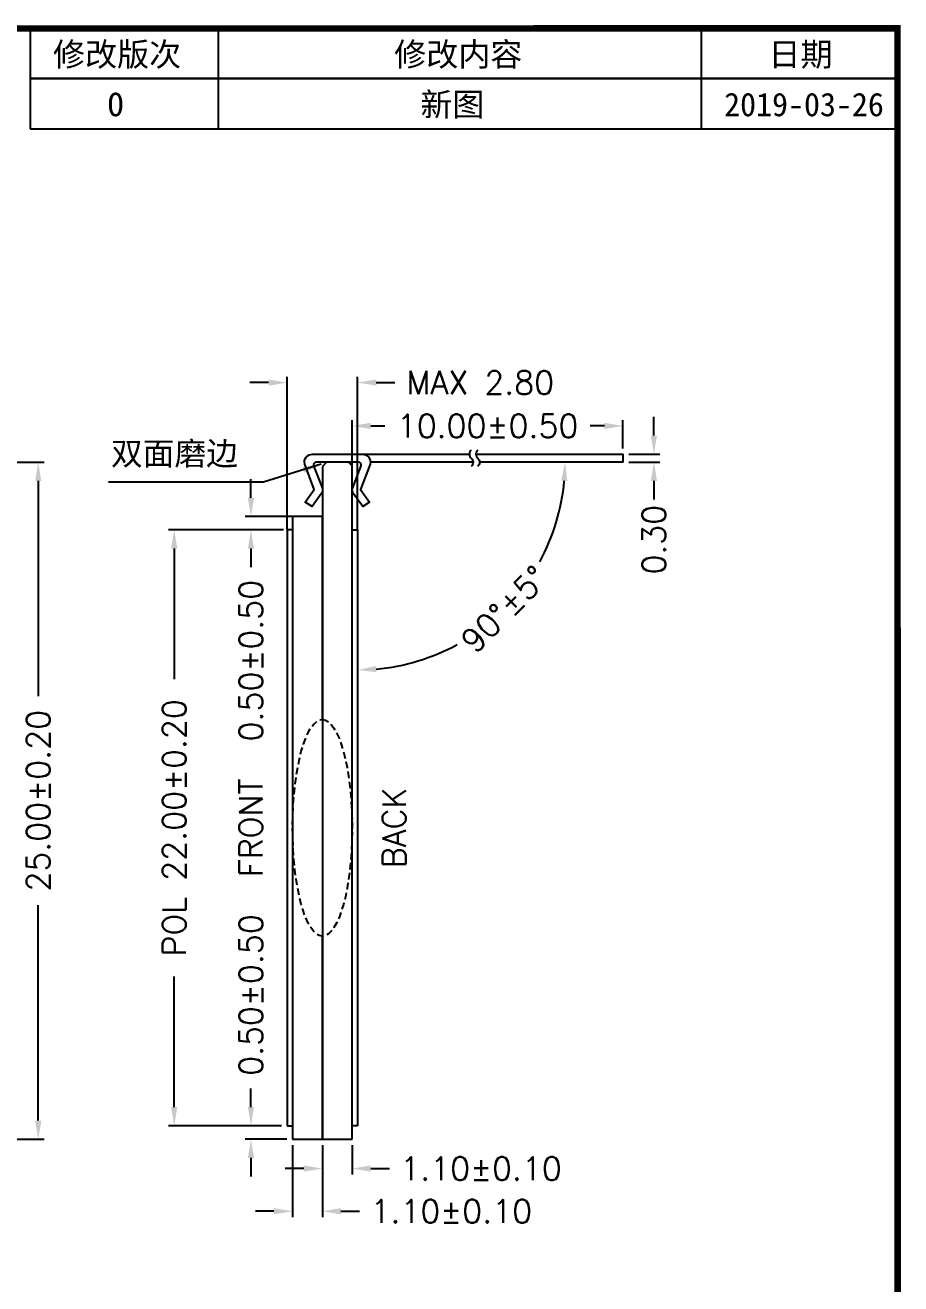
# Model space of a CAD drawing. Header units: millimetres. Extents: x 506 to 944, y -43 to 42.
# Drawn here: x 573.01 to 605.36, y -18.96 to 27.52 of the extents above; entities that cross this region are included whole.
import ezdxf
from ezdxf.enums import TextEntityAlignment as Align

# ---------------------------------------------------------------- set-up
doc = ezdxf.new("R2010")
doc.units = ezdxf.units.MM
doc.linetypes.add('HIDDEN', pattern=[0.375, 0.25, -0.125])
for name, color, linetype in [('DIM', 3, 'Continuous'), ('DWG', 7, 'Continuous'), ('SPEC', 2, 'Continuous')]:
    doc.layers.add(name, color=color, linetype=linetype)
doc.styles.add('Arial', font='arialbd.ttf')
doc.styles.add('ggg', font='')
doc.styles.add('romans', font='romans.shx')
doc.styles.get('ggg').set_extended_font_data('SimSun')
doc.dimstyles.new('LCDDIM', dxfattribs={"dimtxt": 1.52, "dimasz": 1.216, "dimexe": 0.38, "dimexo": 0.38, "dimgap": 0.304, "dimtad": 0, "dimzin": 0, "dimdsep": 46, "dimtxsty": 'romans', "dimcen": 0.45, "dimclrd": 256, "dimclre": 256, "dimclrt": 256, "dimadec": 0, "dimazin": 3, "dimtfac": 1, "dimtofl": 0, "dimtmove": 0, "dimatfit": 0, "dimfxl": 1, "dimarcsym": 0})

# ---------------------------------------------------------------- blocks, each defined once
blk = doc.blocks.new('*D55')
at = {"layer": 'Defpoints', "color": 0}
for p in [(568.844, 11.376), (568.844, -13.624), (573.488, -13.624)]:
    blk.add_point(p, dxfattribs=at)
at = {"layer": 'DIM', "lineweight": -2}
for p, q in [((569.059, 11.376), (573.703, 11.376)), ((573.488, 10.688), (573.488, 2.734)), ((573.488, -12.936), (573.488, -4.981)), ((569.059, -13.624), (573.703, -13.624))]:
    blk.add_line(p, q, dxfattribs=at)
at = {"layer": 'DIM'}
for points in [[(573.374, 10.688), (573.603, 10.688), (573.488, 11.376)], [(573.374, -12.936), (573.603, -12.936), (573.488, -13.624)]]:
    blk.add_solid(points, dxfattribs=at)
at = {"layer": 'DIM', "insert": (573.488, -1.124), "char_height": 0.86, "attachment_point": 5, "rotation": 90, "style": 'romans'}
blk.add_mtext('25.00%%P0.20', dxfattribs=at)
blk = doc.blocks.new('*D68')
at = {"layer": 'Defpoints', "color": 0}
for p in [(582.762, 8.876), (578.512, -13.124), (582.687, -13.124)]:
    blk.add_point(p, dxfattribs=at)
at = {"layer": 'DIM', "lineweight": -2}
for p, q in [((582.547, 8.876), (578.297, 8.876)), ((578.512, 8.188), (578.512, 3.372)), ((578.512, -12.436), (578.512, -7.619)), ((582.472, -13.124), (578.297, -13.124))]:
    blk.add_line(p, q, dxfattribs=at)
at = {"layer": 'DIM'}
for points in [[(578.397, 8.188), (578.627, 8.188), (578.512, 8.876)], [(578.397, -12.436), (578.627, -12.436), (578.512, -13.124)]]:
    blk.add_solid(points, dxfattribs=at)
at = {"layer": 'DIM', "insert": (578.512, -2.124), "char_height": 0.86, "attachment_point": 5, "rotation": 90, "style": 'romans'}
blk.add_mtext('POL 22.00%%P0.20', dxfattribs=at)
blk = doc.blocks.new('*D69')
at = {"layer": 'Defpoints', "color": 0}
for p in [(585.287, 14.319), (582.687, 8.682), (585.287, 8.672)]:
    blk.add_point(p, dxfattribs=at)
at = {"layer": 'DIM', "lineweight": -2}
for p, q in [((582.687, 8.897), (582.687, 14.534)), ((585.287, 8.887), (585.287, 14.534)), ((581.999, 14.319), (581.311, 14.319)), ((585.975, 14.319), (586.663, 14.319))]:
    blk.add_line(p, q, dxfattribs=at)
at = {"layer": 'DIM'}
for points in [[(581.999, 14.433), (581.999, 14.204), (582.687, 14.319)], [(585.975, 14.433), (585.975, 14.204), (585.287, 14.319)]]:
    blk.add_solid(points, dxfattribs=at)
at = {"layer": 'DIM', "insert": (589.825, 14.319), "char_height": 0.86, "attachment_point": 5, "style": 'romans'}
blk.add_mtext('MAX 2.80', dxfattribs=at)
blk = doc.blocks.new('*D80')
at = {"layer": 'Defpoints', "color": 0}
for p in [(589.797, 11.376), (595.094, 11.376), (585.287, 8.876), (589.121, 4.735), (585.287, -13.124)]:
    blk.add_point(p, dxfattribs=at)
at = {"layer": 'DIM', "lineweight": -2}
for start, end in [(331.3454, 354.858), (275.142, 298.6546)]:
    blk.add_arc((585.287, 11.376), 7.669, start, end, dxfattribs=at)
at = {"layer": 'DIM'}
for points in [[(592.81, 10.694), (593.04, 10.684), (592.956, 11.376)], [(585.98, 3.624), (585.969, 3.853), (585.287, 3.708)]]:
    blk.add_solid(points, dxfattribs=at)
at = {"layer": 'DIM', "insert": (590.71, 5.954), "char_height": 0.86, "attachment_point": 5, "rotation": 45, "style": 'romans'}
blk.add_mtext('90°%%P5%%D', dxfattribs=at)
blk = doc.blocks.new('*D81')
at = {"layer": 'Defpoints', "color": 0}
for p in [(595.094, 11.676), (595.094, 11.376), (596.237, 11.376)]:
    blk.add_point(p, dxfattribs=at)
at = {"layer": 'DIM', "lineweight": -2}
for p, q in [((596.237, 12.364), (596.237, 13.052)), ((595.309, 11.676), (596.452, 11.676)), ((595.309, 11.376), (596.452, 11.376)), ((596.237, 10.688), (596.237, 10))]:
    blk.add_line(p, q, dxfattribs=at)
at = {"layer": 'DIM'}
for points in [[(596.123, 12.364), (596.352, 12.364), (596.237, 11.676)], [(596.123, 10.688), (596.352, 10.688), (596.237, 11.376)]]:
    blk.add_solid(points, dxfattribs=at)
at = {"layer": 'DIM', "insert": (596.237, 8.518), "char_height": 0.86, "attachment_point": 5, "rotation": 90, "style": 'romans'}
blk.add_mtext('0.30', dxfattribs=at)
blk = doc.blocks.new('*D70')
at = {"layer": 'Defpoints', "color": 0}
for p in [(595.094, 12.719), (595.094, 11.676), (585.087, 11.07)]:
    blk.add_point(p, dxfattribs=at)
at = {"layer": 'DIM', "lineweight": -2}
for p, q in [((585.087, 11.285), (585.087, 12.934)), ((585.775, 12.719), (586.294, 12.719)), ((594.406, 12.719), (593.887, 12.719)), ((595.094, 11.891), (595.094, 12.934))]:
    blk.add_line(p, q, dxfattribs=at)
at = {"layer": 'DIM'}
for points in [[(585.775, 12.833), (585.775, 12.604), (585.087, 12.719)], [(594.406, 12.833), (594.406, 12.604), (595.094, 12.719)]]:
    blk.add_solid(points, dxfattribs=at)
at = {"layer": 'DIM', "insert": (590.09, 12.719), "char_height": 0.86, "attachment_point": 5, "style": 'romans'}
blk.add_mtext('10.00%%p0.50', dxfattribs=at)
blk = doc.blocks.new('*D71')
at = {"layer": 'Defpoints', "color": 0}
for p in [(581.347, -13.124), (582.687, -13.124), (582.887, -13.624)]:
    blk.add_point(p, dxfattribs=at)
at = {"layer": 'DIM', "lineweight": -2}
for p, q in [((581.347, -12.436), (581.347, -11.748)), ((582.472, -13.124), (581.132, -13.124)), ((582.672, -13.624), (581.132, -13.624)), ((581.347, -14.312), (581.347, -15))]:
    blk.add_line(p, q, dxfattribs=at)
at = {"layer": 'DIM'}
for points in [[(581.233, -12.436), (581.462, -12.436), (581.347, -13.124)], [(581.233, -14.312), (581.462, -14.312), (581.347, -13.624)]]:
    blk.add_solid(points, dxfattribs=at)
at = {"layer": 'DIM', "insert": (581.347, -8.299), "char_height": 0.86, "attachment_point": 5, "rotation": 90, "style": 'romans'}
blk.add_mtext('0.50%%p0.50', dxfattribs=at)
blk = doc.blocks.new('*D72')
at = {"layer": 'Defpoints', "color": 0}
for p in [(583.987, -13.624), (585.087, -13.624), (585.087, -14.706)]:
    blk.add_point(p, dxfattribs=at)
at = {"layer": 'DIM', "lineweight": -2}
for p, q in [((583.987, -13.839), (583.987, -14.921)), ((585.087, -13.839), (585.087, -14.921)), ((583.299, -14.706), (582.611, -14.706)), ((585.775, -14.706), (586.463, -14.706))]:
    blk.add_line(p, q, dxfattribs=at)
at = {"layer": 'DIM'}
for points in [[(583.299, -14.591), (583.299, -14.821), (583.987, -14.706)], [(585.775, -14.591), (585.775, -14.821), (585.087, -14.706)]]:
    blk.add_solid(points, dxfattribs=at)
at = {"layer": 'DIM', "insert": (589.85, -14.706), "char_height": 0.86, "attachment_point": 5, "style": 'romans'}
blk.add_mtext('1.10%%p0.10', dxfattribs=at)
blk = doc.blocks.new('*D73')
at = {"layer": 'Defpoints', "color": 0}
for p in [(582.887, -13.624), (583.987, -13.624), (583.987, -16.282)]:
    blk.add_point(p, dxfattribs=at)
at = {"layer": 'DIM', "lineweight": -2}
for p, q in [((582.887, -13.839), (582.887, -16.497)), ((583.987, -13.839), (583.987, -16.497)), ((582.199, -16.282), (581.511, -16.282)), ((584.675, -16.282), (585.363, -16.282))]:
    blk.add_line(p, q, dxfattribs=at)
at = {"layer": 'DIM'}
for points in [[(582.199, -16.168), (582.199, -16.397), (582.887, -16.282)], [(584.675, -16.168), (584.675, -16.397), (583.987, -16.282)]]:
    blk.add_solid(points, dxfattribs=at)
at = {"layer": 'DIM', "insert": (588.75, -16.282), "char_height": 0.86, "attachment_point": 5, "style": 'romans'}
blk.add_mtext('1.10%%p0.10', dxfattribs=at)
blk = doc.blocks.new('*D74')
at = {"layer": 'Defpoints', "color": 0}
for p in [(583.086, 9.376), (581.347, 8.876), (582.762, 8.876)]:
    blk.add_point(p, dxfattribs=at)
at = {"layer": 'DIM', "lineweight": -2}
for p, q in [((581.347, 10.064), (581.347, 10.752)), ((582.871, 9.376), (581.132, 9.376)), ((582.547, 8.876), (581.132, 8.876)), ((581.347, 8.188), (581.347, 7.5))]:
    blk.add_line(p, q, dxfattribs=at)
at = {"layer": 'DIM'}
for points in [[(581.233, 10.064), (581.462, 10.064), (581.347, 9.376)], [(581.233, 8.188), (581.462, 8.188), (581.347, 8.876)]]:
    blk.add_solid(points, dxfattribs=at)
at = {"layer": 'DIM', "insert": (581.347, 4.052), "char_height": 0.86, "attachment_point": 5, "rotation": 90, "style": 'romans'}
blk.add_mtext('0.50%%p0.50', dxfattribs=at)

msp = doc.modelspace()

# ---------------------------------------------------------------- linework, layer by layer
at = {"layer": 'DWG'}
for p, q in [((584.137, 11.376), (583.987, 11.226)), ((583.987, 11.226), (583.987, 1.876)), ((584.95, 11.376), (584.137, 11.376)), ((584.95, 11.376), (585.087, 11.24)), ((585.087, -13.624), (585.087, 11.24)), ((583.987, 9.376), (582.887, 9.376)), ((582.887, 9.376), (582.887, -13.624)), ((583.987, 1.876), (583.987, 9.376)), ((582.887, 8.876), (582.687, 8.876)), ((582.687, 8.876), (582.687, -13.124)), ((585.087, 8.876), (585.287, 8.876)), ((585.287, 8.876), (585.287, -13.124)), ((583.987, 1.876), (583.987, -6.124)), ((583.987, -13.624), (583.987, -6.124)), ((583.987, -6.124), (583.987, -13.624)), ((582.687, -13.124), (582.887, -13.124)), ((585.287, -13.124), (585.087, -13.124)), ((582.887, -13.624), (583.987, -13.624)), ((583.987, -13.624), (585.087, -13.624))]:
    msp.add_line(p, q, dxfattribs=at)
msp.add_lwpolyline([(583.625, 11.676), (585.463, 11.676, -0.483497), (585.755, 11.308), (585.401, 10.368), (585.73, 9.901), (585.48, 9.738), (585.141, 10.211, -0.215099), (585.1, 10.413), (585.422, 11.246, 0.507619), (585.327, 11.376), (583.76, 11.376, 0.507619), (583.665, 11.246), (583.987, 10.413, -0.215099), (583.947, 10.211), (583.607, 9.738), (583.357, 9.901), (583.687, 10.368), (583.333, 11.308, -0.483497)], format="xyb", close=True, dxfattribs=at)
for points in [[(585.463, 11.676), (589.42, 11.676)], [(589.661, 11.676), (595.094, 11.676), (595.094, 11.376), (589.797, 11.376)], [(589.555, 11.376), (585.763, 11.376)]]:
    msp.add_lwpolyline(points, dxfattribs=at)
for points in [[(589.488, 11.826, 0.451416), (589.488, 11.526, -0.451416), (589.488, 11.226, 2.645751)], [(589.729, 11.826, 0.451416), (589.729, 11.526, -0.451416), (589.729, 11.226, 2.645751)]]:
    msp.add_lwpolyline(points, format="xyb", dxfattribs=at)
at = {"layer": 'DWG', "linetype": 'HIDDEN'}
msp.add_ellipse((583.987, -2.124), major_axis=(0, 4), ratio=0.275, dxfattribs=at)
at = {"layer": 'SPEC', "const_width": 0.242}
msp.add_lwpolyline([(506.052, -42.735), (506.052, 27.397), (605.239, 27.398), (605.24, -42.735), (506.052, -42.735)], dxfattribs=at)
at = {"layer": 'SPEC'}
for points in [[(573.19, 25.544), (605.243, 25.544), (605.243, 27.394, 0.414214), (605.239, 27.398), (573.19, 27.398)], [(573.19, 23.691), (605.243, 23.691), (605.243, 25.54, 0.414214), (605.239, 25.544), (573.19, 25.544)]]:
    msp.add_lwpolyline(points, format="xyb", close=True, dxfattribs=at)
for points in [[(580.149, 25.544), (580.149, 27.398)], [(597.991, 25.544), (597.991, 27.398)], [(580.149, 23.691), (580.149, 25.544)], [(597.991, 23.691), (597.991, 25.544)]]:
    msp.add_lwpolyline(points, dxfattribs=at)

# ---------------------------------------------------------------- texts
at = {"layer": 'DIM', "style": 'Arial'}
msp.add_text('双面磨边', height=0.86, dxfattribs=at).set_placement((578.521, 11.715), align=Align.MIDDLE)
at = {"layer": 'SPEC', "style": 'ggg'}
for s, height, p in [('修改版次', 0.8677, (574.034, 26.008)), ('修改内容', 0.8677, (586.642, 26.008)), ('日期', 0.8677, (600.469, 26.008)), ('新图', 0.8677, (587.609, 24.155)), ('O', 0.868, (576.053, 24.155)), ('2019-03-26', 0.8677, (598.831, 24.155))]:
    msp.add_text(s, height=height, dxfattribs=at).set_placement(p)
at = {"layer": 'SPEC', "color": 2, "style": 'romans'}
for s, p in [('FRONT', (581.339, -2.124)), ('BACK', (586.635, -2.124))]:
    msp.add_text(s, height=0.86, rotation=90, dxfattribs=at).set_placement(p, align=Align.MIDDLE)

# ---------------------------------------------------------------- dimensions: what is measured, and where the dimension line sits
at = {"layer": 'DIM'}
for base, p1, p2, text, picture, middle in [((585.287, 14.319), (582.687, 8.682), (585.287, 8.672), 'MAX 2.80', '*D69', (589.825, 14.319)), ((595.094, 12.719), (585.087, 11.07), (595.094, 11.676), '10.00%%p0.50', '*D70', (590.09, 12.719)), ((583.987, -16.282), (582.887, -13.624), (583.987, -13.624), '<>%%p0.10', '*D73', (588.75, -16.282)), ((585.087, -14.706), (583.987, -13.624), (585.087, -13.624), '<>%%p0.10', '*D72', (589.85, -14.706))]:
    dim = msp.add_linear_dim(base=base, p1=p1, p2=p2, text=text, dimstyle='LCDDIM', override={"dimtxt": 0.86, "dimasz": 0.688, "dimexe": 0.215, "dimexo": 0.215, "dimgap": 0.172}, dxfattribs=at)
    dim.commit()
    dim.dimension.update_dxf_attribs({"geometry": picture, "text_midpoint": middle})
dim = msp.add_linear_dim(base=(596.237, 11.376), p1=(595.094, 11.676), p2=(595.094, 11.376), angle=90, dimstyle='LCDDIM', override={"dimtxt": 0.86, "dimasz": 0.688, "dimexe": 0.215, "dimexo": 0.215, "dimgap": 0.172}, dxfattribs=at)
dim.commit()
dim.dimension.update_dxf_attribs({"geometry": '*D81', "text_midpoint": (596.237, 8.518)})
for base, p1, p2, angle, text, override, picture, middle in [((573.488, -13.624), (568.844, 11.376), (568.844, -13.624), 90, '25.00%%P0.20', {"dimtxt": 0.86, "dimasz": 0.688, "dimexe": 0.215, "dimexo": 0.215, "dimgap": 0.172, "dimsah": 1, "dimdle": 1.376}, '*D55', (573.488, -1.124)), ((581.347, 8.876), (583.086, 9.376), (582.762, 8.876), 90, '<>%%p0.50', {"dimtxt": 0.86, "dimasz": 0.688, "dimexe": 0.215, "dimexo": 0.215, "dimgap": 0.172}, '*D74', (581.347, 4.052)), ((581.347, -13.124), (582.887, -13.624), (582.687, -13.124), 270, '<>%%p0.50', {"dimtxt": 0.86, "dimasz": 0.688, "dimexe": 0.215, "dimexo": 0.215, "dimgap": 0.172}, '*D71', (581.347, -8.299))]:
    dim = msp.add_linear_dim(base=base, p1=p1, p2=p2, angle=angle, text=text, dimstyle='LCDDIM', override=override, dxfattribs=at)
    dim.commit()
    dim.dimension.update_dxf_attribs({"geometry": picture, "text_midpoint": middle})
dim = msp.add_angular_dim_2l(base=(589.121, 4.735), line1=((595.094, 11.376), (589.797, 11.376)), line2=((585.287, 8.876), (585.287, -13.124)), text='<>%%P5%%D', dimstyle='LCDDIM', override={"dimtxt": 0.86, "dimasz": 0.688, "dimexe": 0.215, "dimexo": 0.215, "dimgap": 0.172}, dxfattribs=at)
dim.commit()
dim.dimension.update_dxf_attribs({"geometry": '*D80', "text_midpoint": (590.71, 5.954)})
dim = msp.add_linear_dim(base=(578.512, -13.124), p1=(582.762, 8.876), p2=(582.687, -13.124), angle=90, text='POL <>%%P0.20', dimstyle='LCDDIM', override={"dimtxt": 0.86, "dimasz": 0.688, "dimexe": 0.215, "dimexo": 0.215, "dimgap": 0.172}, dxfattribs=at)
dim.commit()
dim.dimension.update_dxf_attribs({"geometry": '*D68', "text_midpoint": (578.512, -2.124), "dimtype": 160})

# ---------------------------------------------------------------- leaders
msp.add_leader([(583.948, 11.301), (581.806, 10.637), (576.085, 10.637)], dimstyle='LCDDIM', override={"dimtxt": 0.86, "dimasz": 0.688, "dimexe": 0.215, "dimexo": 0.215, "dimgap": 0.172, "dimtad": 0}, dxfattribs=at)

doc.saveas('drawing.dxf')
